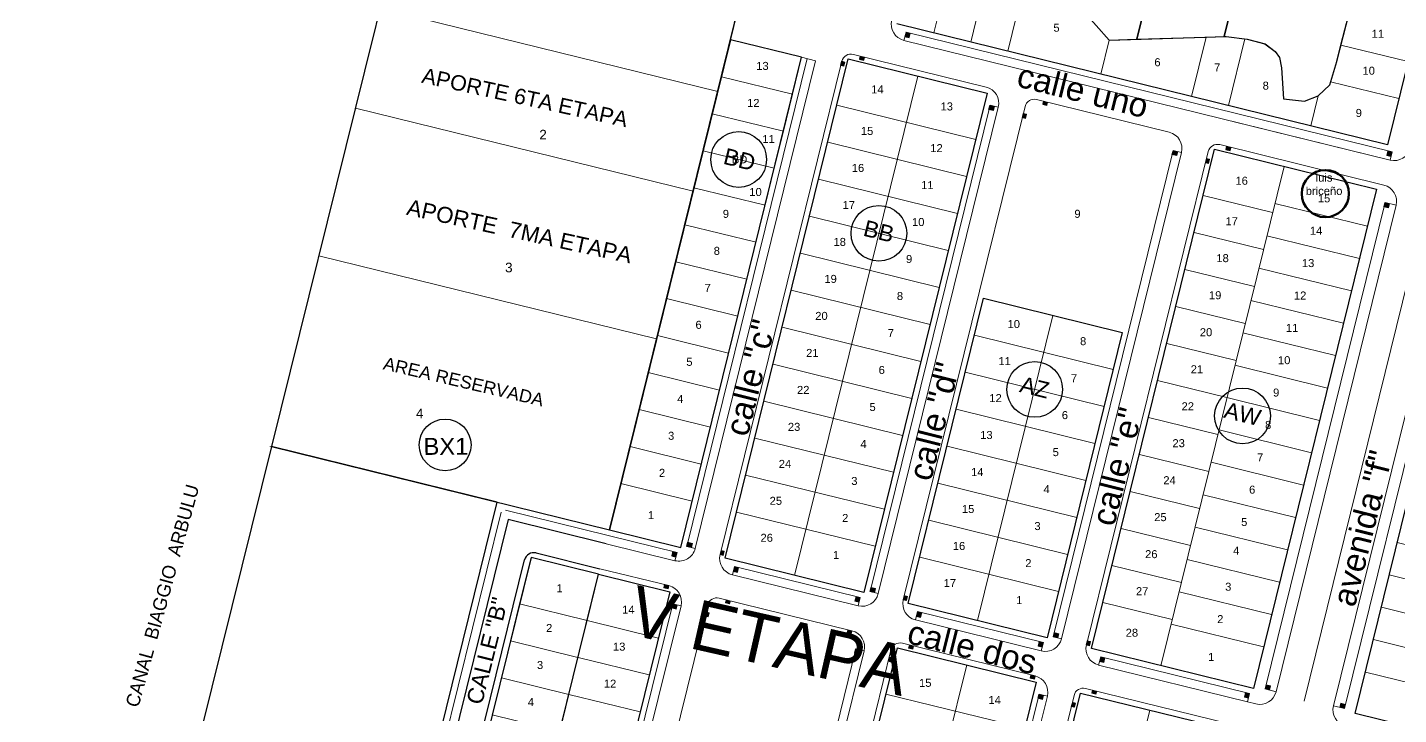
# Model space of a CAD drawing. Header units: millimetres. Extents: x 547073 to 557369, y 9424164 to 9429566.
# Drawn here: x 548352.5 to 548640.3, y 9427253.7 to 9427398 of the extents above; entities that cross this region are included whole.
import ezdxf

# ---------------------------------------------------------------- set-up
doc = ezdxf.new("R2010")
doc.units = ezdxf.units.MM
for name, color, linetype, lineweight in [('00 Estacionamientos', 251, 'Continuous', 15), ('00 Lotes', 7, 'Continuous', 15), ('00 Manzana', 170, 'Continuous', 25), ('00 Veredas', 253, 'Continuous', 15)]:
    doc.layers.add(name, color=color, linetype=linetype, lineweight=lineweight)
for name, color, linetype in [('poligonos de busquedas catastrales', 250, 'Continuous'), ('TEXTO', 5, 'Continuous'), ('TEXTO-CATASTRO', 12, 'Continuous'), ('Y56', 112, 'Continuous')]:
    doc.layers.add(name, color=color, linetype=linetype)
doc.styles.add('KBYOZ', font='micross.ttf')
pattern_1 = [(346, (-6120.45241, 7539.05218), (0.0257042014075, 0.1030939209168), [])]
pattern_2 = [(256, (-6120.45241, 7539.05218), (0.1030939209168, -0.0257042014075), [])]

msp = doc.modelspace()

# ---------------------------------------------------------------- hatches: boundary and pattern name
h = msp.add_hatch()
h.set_pattern_fill('ANSI31', color=256, scale=0.85, angle=301, style=0)
h.set_pattern_definition(pattern_1)
h.paths.add_polyline_path([(548537.77, 9427396.776), (548536.896, 9427396.992), (548536.657, 9427396.021), (548537.531, 9427395.805)])
h = msp.add_hatch()
h.set_pattern_fill('ANSI31', color=256, scale=0.85, angle=211, style=0)
h.set_pattern_definition(pattern_2)
h.paths.add_polyline_path([(548524.078, 9427390.677), (548523.431, 9427390.837), (548523.215, 9427389.963), (548523.863, 9427389.803)])
h = msp.add_hatch()
h.set_pattern_fill('ANSI31', color=256, scale=0.85, angle=301, style=0)
h.set_pattern_definition(pattern_1)
h.paths.add_polyline_path([(548528.182, 9427391.725), (548527.308, 9427391.941), (548527.148, 9427391.293), (548528.022, 9427391.078)])
h = msp.add_hatch()
h.set_pattern_fill('ANSI31', color=256, scale=0.85, angle=301, style=0)
h.set_pattern_definition(pattern_1)
h.paths.add_polyline_path([(548566.63, 9427382.243), (548565.756, 9427382.459), (548565.596, 9427381.811), (548566.47, 9427381.596)])
h = msp.add_hatch()
h.set_pattern_fill('ANSI31', color=256, scale=0.85, angle=211, style=0)
h.set_pattern_definition(pattern_2)
h.paths.add_polyline_path([(548555.5, 9427381.383), (548554.529, 9427381.622), (548554.314, 9427380.749), (548555.285, 9427380.509)])
h = msp.add_hatch()
h.set_pattern_fill('ANSI31', color=256, scale=0.85, angle=211, style=0)
h.set_pattern_definition(pattern_2)
h.paths.add_polyline_path([(548562.167, 9427379.739), (548561.52, 9427379.898), (548561.304, 9427379.025), (548561.952, 9427378.865)])
h = msp.add_hatch()
h.set_pattern_fill('ANSI31', color=256, scale=0.85, angle=211, style=0)
h.set_pattern_definition(pattern_2)
h.paths.add_polyline_path([(548593.948, 9427371.901), (548592.977, 9427372.14), (548592.762, 9427371.267), (548593.733, 9427371.027)])
h = msp.add_hatch()
h.set_pattern_fill('ANSI31', color=256, scale=0.85, angle=211, style=0)
h.set_pattern_definition(pattern_2)
h.paths.add_polyline_path([(548600.615, 9427370.257), (548599.968, 9427370.417), (548599.752, 9427369.543), (548600.4, 9427369.383)])
h = msp.add_hatch()
h.set_pattern_fill('ANSI31', color=256, scale=0.85, angle=301, style=0)
h.set_pattern_definition(pattern_1)
h.paths.add_polyline_path([(548605.078, 9427372.761), (548604.204, 9427372.977), (548604.044, 9427372.329), (548604.918, 9427372.114)])
h = msp.add_hatch()
h.set_pattern_fill('ANSI31', color=256, scale=0.85, angle=301, style=0)
h.set_pattern_definition(pattern_1)
h.paths.add_polyline_path([(548638.939, 9427371.826), (548638.065, 9427372.042), (548637.826, 9427371.071), (548638.7, 9427370.855)])
h = msp.add_hatch()
h.set_pattern_fill('ANSI31', color=256, scale=0.85, angle=211, style=0)
h.set_pattern_definition(pattern_2)
h.paths.add_polyline_path([(548638.416, 9427360.935), (548637.445, 9427361.174), (548637.229, 9427360.3), (548638.2, 9427360.061)])
h = msp.add_hatch()
h.set_pattern_fill('ANSI31', color=256, scale=0.85, angle=211, style=0)
h.set_pattern_definition(pattern_2)
h.paths.add_polyline_path([(548492.078, 9427289.599), (548491.107, 9427289.839), (548490.892, 9427288.965), (548491.863, 9427288.725)])
h = msp.add_hatch()
h.set_pattern_fill('ANSI31', color=256, scale=0.85, angle=211, style=0)
h.set_pattern_definition(pattern_2)
h.paths.add_polyline_path([(548492.078, 9427289.599), (548491.107, 9427289.839), (548490.892, 9427288.965), (548491.863, 9427288.725)])
h = msp.add_hatch()
h.set_pattern_fill('ANSI31', color=256, scale=0.85, angle=301, style=0)
h.set_pattern_definition(pattern_1)
h.paths.add_polyline_path([(548488.834, 9427287.721), (548487.96, 9427287.937), (548487.721, 9427286.966), (548488.595, 9427286.75)])
h = msp.add_hatch()
h.set_pattern_fill('ANSI31', color=256, scale=0.85, angle=301, style=0)
h.set_pattern_definition(pattern_1)
h.paths.add_polyline_path([(548488.834, 9427287.721), (548487.96, 9427287.937), (548487.721, 9427286.966), (548488.595, 9427286.75)])
h = msp.add_hatch()
h.set_pattern_fill('ANSI31', color=256, scale=0.85, angle=211, style=0)
h.set_pattern_definition(pattern_2)
h.paths.add_polyline_path([(548498.745, 9427287.955), (548498.098, 9427288.115), (548497.882, 9427287.241), (548498.53, 9427287.081)])
h = msp.add_hatch()
h.set_pattern_fill('ANSI31', color=256, scale=0.85, angle=211, style=0)
h.set_pattern_definition(pattern_2)
h.paths.add_polyline_path([(548498.745, 9427287.955), (548498.098, 9427288.115), (548497.882, 9427287.241), (548498.53, 9427287.081)])
h = msp.add_hatch()
h.set_pattern_fill('ANSI31', color=256, scale=0.85, angle=301, style=0)
h.set_pattern_definition(pattern_1)
h.paths.add_polyline_path([(548501.747, 9427284.537), (548500.873, 9427284.752), (548500.634, 9427283.781), (548501.508, 9427283.566)])
h = msp.add_hatch()
h.set_pattern_fill('ANSI31', color=256, scale=0.85, angle=301, style=0)
h.set_pattern_definition(pattern_1)
h.paths.add_polyline_path([(548487.11, 9427280.731), (548486.236, 9427280.946), (548486.077, 9427280.299), (548486.95, 9427280.083)])
h = msp.add_hatch()
h.set_pattern_fill('ANSI31', color=256, scale=0.85, angle=301, style=0)
h.set_pattern_definition(pattern_1)
h.paths.add_polyline_path([(548527.282, 9427278.239), (548526.408, 9427278.455), (548526.169, 9427277.484), (548527.043, 9427277.268)])
h = msp.add_hatch()
h.set_pattern_fill('ANSI31', color=256, scale=0.85, angle=211, style=0)
h.set_pattern_definition(pattern_2)
h.paths.add_polyline_path([(548530.526, 9427280.117), (548529.555, 9427280.357), (548529.34, 9427279.483), (548530.311, 9427279.243)])
h = msp.add_hatch()
h.set_pattern_fill('ANSI31', color=256, scale=0.85, angle=211, style=0)
h.set_pattern_definition(pattern_2)
h.paths.add_polyline_path([(548537.193, 9427278.473), (548536.546, 9427278.632), (548536.33, 9427277.758), (548536.978, 9427277.599)])
h = msp.add_hatch()
h.set_pattern_fill('ANSI31', color=256, scale=0.85, angle=211, style=0)
h.set_pattern_definition(pattern_2)
h.paths.add_polyline_path([(548488.894, 9427276.686), (548487.923, 9427276.925), (548487.707, 9427276.052), (548488.678, 9427275.812)])
h = msp.add_hatch()
h.set_pattern_fill('ANSI31', color=256, scale=0.85, angle=301, style=0)
h.set_pattern_definition(pattern_1)
h.paths.add_polyline_path([(548500.023, 9427277.546), (548499.149, 9427277.762), (548498.99, 9427277.114), (548499.864, 9427276.899)])
h = msp.add_hatch()
h.set_pattern_fill('ANSI31', color=256, scale=0.85, angle=211, style=0)
h.set_pattern_definition(pattern_2)
h.paths.add_polyline_path([(548495.56, 9427275.042), (548494.913, 9427275.201), (548494.698, 9427274.328), (548495.345, 9427274.168)])
h = msp.add_hatch()
h.set_pattern_fill('ANSI31', color=256, scale=0.85, angle=301, style=0)
h.set_pattern_definition(pattern_1)
h.paths.add_polyline_path([(548540.195, 9427275.055), (548539.321, 9427275.27), (548539.082, 9427274.299), (548539.956, 9427274.084)])
h = msp.add_hatch()
h.set_pattern_fill('ANSI31', color=256, scale=0.85, angle=301, style=0)
h.set_pattern_definition(pattern_1)
h.paths.add_polyline_path([(548525.558, 9427271.249), (548524.684, 9427271.464), (548524.525, 9427270.817), (548525.399, 9427270.601)])
h = msp.add_hatch()
h.set_pattern_fill('ANSI31', color=256, scale=0.85, angle=211, style=0)
h.set_pattern_definition(pattern_2)
h.paths.add_polyline_path([(548568.974, 9427270.635), (548568.003, 9427270.875), (548567.788, 9427270.001), (548568.759, 9427269.761)])
h = msp.add_hatch()
h.set_pattern_fill('ANSI31', color=256, scale=0.85, angle=211, style=0)
h.set_pattern_definition(pattern_2)
h.paths.add_polyline_path([(548527.342, 9427267.204), (548526.371, 9427267.443), (548526.155, 9427266.57), (548527.126, 9427266.33)])
h = msp.add_hatch()
h.set_pattern_fill('ANSI31', color=256, scale=0.85, angle=301, style=0)
h.set_pattern_definition(pattern_1)
h.paths.add_polyline_path([(548538.471, 9427268.064), (548537.597, 9427268.28), (548537.438, 9427267.632), (548538.312, 9427267.417)])
h = msp.add_hatch()
h.set_pattern_fill('ANSI31', color=256, scale=0.85, angle=301, style=0)
h.set_pattern_definition(pattern_1)
h.paths.add_polyline_path([(548565.73, 9427268.757), (548564.856, 9427268.973), (548564.617, 9427268.002), (548565.491, 9427267.786)])
h = msp.add_hatch()
h.set_pattern_fill('ANSI31', color=256, scale=0.85, angle=211, style=0)
h.set_pattern_definition(pattern_2)
h.paths.add_polyline_path([(548575.641, 9427268.991), (548574.994, 9427269.151), (548574.778, 9427268.277), (548575.426, 9427268.117)])
h = msp.add_hatch()
h.set_pattern_fill('ANSI31', color=256, scale=0.85, angle=211, style=0)
h.set_pattern_definition(pattern_2)
h.paths.add_polyline_path([(548534.008, 9427265.56), (548533.361, 9427265.719), (548533.146, 9427264.846), (548533.793, 9427264.686)])
h = msp.add_hatch()
h.set_pattern_fill('ANSI31', color=256, scale=0.85, angle=301, style=0)
h.set_pattern_definition(pattern_1)
h.paths.add_polyline_path([(548578.643, 9427265.573), (548577.769, 9427265.788), (548577.53, 9427264.817), (548578.404, 9427264.602)])
h = msp.add_hatch()
h.set_pattern_fill('ANSI31', color=256, scale=0.85, angle=301, style=0)
h.set_pattern_definition(pattern_1)
h.paths.add_polyline_path([(548564.006, 9427261.767), (548563.847, 9427261.119), (548562.973, 9427261.335), (548563.132, 9427261.982)])
h = msp.add_hatch()
h.set_pattern_fill('ANSI31', color=256, scale=0.85, angle=301, style=0)
h.set_pattern_definition(pattern_1)
h.paths.add_polyline_path([(548576.919, 9427258.582), (548576.045, 9427258.798), (548575.886, 9427258.15), (548576.76, 9427257.935)])
h = msp.add_hatch()
h.set_pattern_fill('ANSI31', color=256, scale=0.85, angle=301, style=0)
h.set_pattern_definition(pattern_1)
h.paths.add_polyline_path([(548609.033, 9427258.078), (548608.159, 9427258.294), (548607.92, 9427257.323), (548608.793, 9427257.107)])
h = msp.add_hatch()
h.set_pattern_fill('ANSI31', color=256, scale=0.85, angle=211, style=0)
h.set_pattern_definition(pattern_2)
h.paths.add_polyline_path([(548613.442, 9427259.669), (548612.471, 9427259.908), (548612.255, 9427259.034), (548613.226, 9427258.795)])
h = msp.add_hatch()
h.set_pattern_fill('ANSI31', color=256, scale=0.85, angle=211, style=0)
h.set_pattern_definition(pattern_2)
h.paths.add_polyline_path([(548565.79, 9427257.722), (548564.819, 9427257.961), (548564.603, 9427257.088), (548565.574, 9427256.848)])
h = msp.add_hatch()
h.set_pattern_fill('ANSI31', color=256, scale=0.85, angle=211, style=0)
h.set_pattern_definition(pattern_2)
h.paths.add_polyline_path([(548572.457, 9427256.078), (548571.809, 9427256.237), (548571.594, 9427255.364), (548572.241, 9427255.204)])
h = msp.add_hatch()
h.set_pattern_fill('ANSI31', color=256, scale=0.85, angle=211, style=0)
h.set_pattern_definition(pattern_2)
h.paths.add_polyline_path([(548629.171, 9427255.79), (548628.2, 9427256.029), (548627.984, 9427255.155), (548628.955, 9427254.916)])

# ---------------------------------------------------------------- linework, layer by layer
for p, q in [((548453.356, 9427294.615), (548403.191, 9427091.203)), ((548473.926, 9427289.542), (548453.356, 9427294.615)), ((548473.926, 9427289.542), (548453.356, 9427294.615)), ((548459.246, 9427287.594), (548472.646, 9427284.292))]:
    msp.add_line(p, q)
for points in [[(548514.071, 9427452.227), (548482.078, 9427465.355), (548480.437, 9427477.632), (548482.563, 9427510.264), (548455.053, 9427517.084), (548442.565, 9427466.71), (548423.242, 9427388.769), (548403.702, 9427309.952), (548474.659, 9427292.453)], [(548590.116, 9427414.85), (548572.94, 9427419.086), (548569.372, 9427404.621), (548571.371, 9427404.575), (548579.551, 9427395.307), (548585.34, 9427395.486)], [(548630.186, 9427401.999), (548632.161, 9427409.686), (548609.479, 9427417.261), (548607.262, 9427410.622), (548603.669, 9427396.054), (548604.082, 9427396.066), (548608.503, 9427395.456), (548612.254, 9427394.527), (548614.382, 9427392.867), (548615.314, 9427391.627), (548615.693, 9427389.472), (548616.138, 9427382.98), (548620.517, 9427382.459), (548623.436, 9427383.619), (548625.845, 9427385.884), (548627.303, 9427390.778), (548628.195, 9427394.25)], [(548607.262, 9427410.622), (548590.116, 9427414.85), (548585.34, 9427395.486), (548599.897, 9427395.937), (548603.669, 9427396.054)], [(548451.09, 9427298.266), (548403.702, 9427309.952), (548372.406, 9427183.716), (548369.371, 9427170.375), (548352.474, 9427103.197), (548400.155, 9427091.436)]]:
    msp.add_lwpolyline(points, close=True)
msp.add_lwpolyline([(548429.433, 9427175.059), (548456.825, 9427286.131)])
at = {"color": 1, "lineweight": 100}
msp.add_circle((548624.925, 9427363.057), 4.944, dxfattribs=at)
msp.add_arc((548458.767, 9427285.652), 2, 76.14628, 166.14628)
msp.add_arc((548458.767, 9427285.652), 2, 76.14628, 166.14628)
at = {"layer": '00 Estacionamientos'}
for p, q in [((548638.508, 9427370.078), (548536.465, 9427395.244)), ((548517.901, 9427390.965), (548492.639, 9427288.534)), ((548638.508, 9427370.078), (548605.497, 9427378.22)), ((548639.775, 9427360.599), (548614.586, 9427258.46)), ((548626.625, 9427255.49), (548651.389, 9427355.903)), ((548488.403, 9427285.974), (548473.947, 9427289.539)), ((548488.403, 9427285.974), (548473.947, 9427289.539)), ((548526.851, 9427276.492), (548500.442, 9427283.004)), ((548489.67, 9427276.494), (548462.565, 9427166.587)), ((548565.299, 9427267.01), (548538.89, 9427273.522)), ((548528.118, 9427267.012), (548501.013, 9427157.105)), ((548608.602, 9427256.33), (548577.338, 9427264.041)), ((548566.566, 9427257.53), (548539.461, 9427147.623))]:
    msp.add_line(p, q, dxfattribs=at)
at = {"layer": '00 Estacionamientos', "color": 204, "lineweight": 13}
msp.add_line((548473.94, 9427289.539), (548473.94, 9427289.539), dxfattribs=at)
msp.add_line((548473.94, 9427289.539), (548473.94, 9427289.539), dxfattribs=at)
at = {"layer": '00 Lotes'}
for p, q in [((548542.718, 9427396.792), (548546.386, 9427411.666)), ((548550.485, 9427394.876), (548553.575, 9427407.404)), ((548558.252, 9427392.961), (548561.188, 9427404.865)), ((548514.992, 9427391.682), (548500.05, 9427395.367)), ((548579.547, 9427395.308), (548577.781, 9427388.145)), ((548599.893, 9427395.938), (548596.813, 9427383.451)), ((548608.041, 9427395.568), (548604.58, 9427381.535)), ((548642.274, 9427390.779), (548628.191, 9427394.252)), ((548513.076, 9427383.915), (548498.135, 9427387.6)), ((548513.491, 9427282.876), (548539.351, 9427387.735)), ((548640.359, 9427383.012), (548626.037, 9427386.544)), ((548623.431, 9427383.62), (548621.866, 9427377.273)), ((548511.16, 9427376.148), (548496.219, 9427379.833)), ((548551.52, 9427374.434), (548522.393, 9427381.617)), ((548549.605, 9427366.667), (548520.478, 9427373.85)), ((548509.241, 9427368.381), (548494.303, 9427372.066)), ((548509.241, 9427368.381), (548494.303, 9427372.066)), ((548590.387, 9427263.912), (548616.247, 9427368.771)), ((548547.689, 9427358.899), (548518.562, 9427366.083)), ((548507.328, 9427360.613), (548492.387, 9427364.299)), ((548507.328, 9427360.613), (548492.387, 9427364.299)), ((548613.853, 9427359.062), (548599.289, 9427362.653)), ((548614.332, 9427361.003), (548633.75, 9427356.214)), ((548505.413, 9427352.846), (548490.471, 9427356.531)), ((548505.413, 9427352.846), (548490.471, 9427356.531)), ((548545.774, 9427351.132), (548516.646, 9427358.315)), ((548611.937, 9427351.294), (548597.374, 9427354.886)), ((548612.656, 9427354.207), (548632.074, 9427349.418)), ((548543.858, 9427343.365), (548514.731, 9427350.548)), ((548503.497, 9427345.079), (548488.555, 9427348.764)), ((548503.497, 9427345.079), (548488.555, 9427348.764)), ((548610.98, 9427347.411), (548630.398, 9427342.622)), ((548610.022, 9427343.527), (548595.458, 9427347.119)), ((548541.943, 9427335.597), (548512.815, 9427342.781)), ((548501.581, 9427337.312), (548486.64, 9427340.997)), ((548501.581, 9427337.312), (548486.64, 9427340.997)), ((548608.106, 9427335.76), (548593.543, 9427339.351)), ((548609.303, 9427340.614), (548628.722, 9427335.825)), ((548551.939, 9427273.394), (548567.743, 9427337.474)), ((548499.665, 9427329.544), (548484.724, 9427333.23)), ((548499.665, 9427329.544), (548484.724, 9427333.23)), ((548540.027, 9427327.83), (548510.9, 9427335.013)), ((548580.391, 9427326.115), (548551.263, 9427333.299)), ((548607.627, 9427333.818), (548627.046, 9427329.029)), ((548606.191, 9427327.992), (548591.627, 9427331.584)), ((548538.112, 9427320.063), (548508.984, 9427327.246)), ((548497.749, 9427321.777), (548482.808, 9427325.463)), ((548497.749, 9427321.777), (548482.808, 9427325.463)), ((548578.475, 9427318.348), (548549.348, 9427325.531)), ((548605.951, 9427327.021), (548625.369, 9427322.233)), ((548604.275, 9427320.225), (548589.711, 9427323.817)), ((548536.196, 9427312.296), (548507.069, 9427319.479)), ((548604.275, 9427320.225), (548623.693, 9427315.436)), ((548495.833, 9427314.01), (548480.892, 9427317.695)), ((548495.833, 9427314.01), (548480.892, 9427317.695)), ((548576.56, 9427310.581), (548547.432, 9427317.764)), ((548602.36, 9427312.458), (548587.796, 9427316.049)), ((548602.599, 9427313.429), (548622.017, 9427308.64)), ((548493.918, 9427306.243), (548478.976, 9427309.928)), ((548493.918, 9427306.243), (548478.976, 9427309.928)), ((548534.28, 9427304.528), (548505.153, 9427311.712)), ((548574.644, 9427302.814), (548545.517, 9427309.997)), ((548600.444, 9427304.691), (548585.88, 9427308.282)), ((548600.923, 9427306.632), (548620.341, 9427301.843)), ((548492.002, 9427298.476), (548477.06, 9427302.161)), ((548492.002, 9427298.476), (548477.06, 9427302.161)), ((548532.365, 9427296.761), (548503.238, 9427303.944)), ((548572.729, 9427295.046), (548543.601, 9427302.23)), ((548598.528, 9427296.923), (548583.965, 9427300.515)), ((548599.247, 9427299.836), (548618.665, 9427295.047)), ((548530.449, 9427288.994), (548501.322, 9427296.177)), ((548570.813, 9427287.279), (548541.686, 9427294.462)), ((548596.613, 9427289.156), (548582.049, 9427292.748)), ((548597.571, 9427293.04), (548616.989, 9427288.251)), ((548640.025, 9427289.779), (548676.094, 9427280.884)), ((548568.897, 9427279.512), (548539.77, 9427286.695)), ((548594.697, 9427281.389), (548580.134, 9427284.98)), ((548595.895, 9427286.243), (548615.313, 9427281.454)), ((548638.349, 9427282.983), (548674.418, 9427274.088)), ((548594.218, 9427279.447), (548613.637, 9427274.658)), ((548592.782, 9427273.621), (548578.218, 9427277.213)), ((548636.673, 9427276.187), (548672.742, 9427267.291)), ((548484.917, 9427269.736), (548469.976, 9427273.421)), ((548592.542, 9427272.65), (548611.961, 9427267.862)), ((548634.997, 9427269.39), (548671.066, 9427260.495)), ((548483.002, 9427261.969), (548468.06, 9427265.654)), ((548521.865, 9427151.448), (548549.641, 9427264.074)), ((548633.321, 9427262.594), (548669.39, 9427253.699)), ((548481.086, 9427254.201), (548466.145, 9427257.887)), ((548561.81, 9427250.773), (548532.683, 9427257.956)), ((548560.313, 9427141.966), (548588.089, 9427254.592))]:
    msp.add_line(p, q, dxfattribs=at)
for points in [[(548514.075, 9427452.226), (548482.082, 9427465.356), (548480.441, 9427477.633), (548482.567, 9427510.265), (548455.057, 9427517.085), (548442.569, 9427466.711), (548426.503, 9427401.907), (548497.364, 9427384.484)], [(548497.364, 9427384.484), (548426.503, 9427401.907), (548421.325, 9427381.023), (548492.199, 9427363.542)], [(548514.993, 9427391.682), (548513.077, 9427383.915), (548498.135, 9427387.6), (548500.051, 9427395.367)], [(548514.993, 9427391.682), (548513.077, 9427383.915), (548498.135, 9427387.6), (548500.051, 9427395.367)], [(548513.077, 9427383.915), (548511.161, 9427376.147), (548496.219, 9427379.833), (548498.135, 9427387.6)], [(548492.199, 9427363.542), (548421.325, 9427381.023), (548413.639, 9427350.019), (548484.547, 9427332.526)], [(548511.161, 9427376.147), (548509.245, 9427368.38), (548494.303, 9427372.066), (548496.219, 9427379.833)], [(548509.245, 9427368.38), (548507.329, 9427360.613), (548492.387, 9427364.299), (548494.303, 9427372.066)], [(548509.245, 9427368.38), (548507.329, 9427360.613), (548492.387, 9427364.299), (548494.303, 9427372.066)], [(548484.547, 9427332.526), (548413.639, 9427350.019), (548403.706, 9427309.953), (548474.663, 9427292.454)], [(548469.961, 9427273.414), (548472.356, 9427283.123), (548458.181, 9427286.619), (548455.786, 9427276.91)], [(548468.045, 9427265.647), (548469.961, 9427273.414), (548455.786, 9427276.91), (548453.87, 9427269.143)], [(548466.129, 9427257.88), (548468.045, 9427265.647), (548453.87, 9427269.143), (548451.954, 9427261.376)], [(548464.213, 9427250.113), (548466.129, 9427257.88), (548451.954, 9427261.376), (548450.038, 9427253.609)]]:
    msp.add_lwpolyline(points, close=True, dxfattribs=at)
at = {"layer": '00 Manzana'}
for points in [[(548680.434, 9427545.513), (548637.964, 9427373.302), (548534.951, 9427398.707)], [(548571.367, 9427404.576), (548579.547, 9427395.308), (548604.078, 9427396.068), (548608.499, 9427395.458), (548608.499, 9427395.458), (548612.25, 9427394.528), (548614.378, 9427392.869), (548615.309, 9427391.629), (548615.689, 9427389.48), (548616.134, 9427382.982), (548620.512, 9427382.461), (548623.431, 9427383.62), (548625.841, 9427385.886), (548625.841, 9427385.886), (548625.841, 9427385.886), (548625.841, 9427385.886), (548625.841, 9427385.886), (548625.841, 9427385.886), (548627.299, 9427390.78), (548665.263, 9427538.56)], [(548474.666, 9427292.451), (548489.607, 9427288.767), (548514.993, 9427391.682), (548500.051, 9427395.367), (548474.666, 9427292.451)], [(548498.928, 9427286.468), (548524.788, 9427391.326), (548553.915, 9427384.143), (548553.915, 9427384.143), (548553.915, 9427384.143), (548528.055, 9427279.285), (548498.928, 9427286.468)], [(548575.824, 9427267.504), (548601.684, 9427372.362), (548635.666, 9427363.982), (548609.806, 9427259.123), (548575.824, 9427267.504)], [(548631.166, 9427253.856), (548656.537, 9427356.732), (548690.282, 9427338.414), (548667.235, 9427244.96), (548631.166, 9427253.856)], [(548537.376, 9427276.986), (548553.179, 9427341.066), (548553.179, 9427341.066), (548553.179, 9427341.066), (548582.306, 9427333.883), (548566.503, 9427269.803), (548537.376, 9427276.986)], [(548444.585, 9427170.507), (548472.367, 9427283.131), (548487.308, 9427279.446), (548459.533, 9427166.82), (548444.585, 9427170.507)], [(548507.302, 9427155.04), (548535.077, 9427267.665), (548564.204, 9427260.482), (548536.429, 9427147.856), (548507.302, 9427155.04)], [(548545.75, 9427145.558), (548573.525, 9427258.183), (548607.507, 9427249.803), (548579.731, 9427137.177), (548545.75, 9427145.558)]]:
    msp.add_lwpolyline(points, dxfattribs=at)
msp.add_lwpolyline([(548472.356, 9427283.123), (548458.181, 9427286.619), (548430.4, 9427173.995), (548444.575, 9427170.499)], close=True, dxfattribs=at)
at = {"layer": '00 Veredas'}
for p, q in [((548536.465, 9427395.244), (548536.896, 9427396.992)), ((548638.939, 9427371.826), (548536.896, 9427396.992)), ((548537.531, 9427395.805), (548537.77, 9427396.776)), ((548537.531, 9427395.805), (548536.657, 9427396.021)), ((548516.153, 9427391.396), (548490.892, 9427288.965)), ((548497.882, 9427287.24), (548523.431, 9427390.837)), ((548514.992, 9427391.682), (548517.901, 9427390.965)), ((548524.078, 9427390.677), (548523.431, 9427390.837)), ((548523.863, 9427389.803), (548524.078, 9427390.677)), ((548553.717, 9427385.428), (548525.852, 9427392.3)), ((548527.308, 9427391.941), (548527.148, 9427391.293)), ((548527.148, 9427391.293), (548528.022, 9427391.078)), ((548528.182, 9427391.725), (548528.022, 9427391.078)), ((548523.863, 9427389.803), (548523.215, 9427389.963)), ((548592.165, 9427375.946), (548564.3, 9427382.818)), ((548565.756, 9427382.459), (548565.596, 9427381.811)), ((548566.63, 9427382.243), (548566.47, 9427381.596)), ((548554.529, 9427381.622), (548529.34, 9427279.483)), ((548556.277, 9427381.191), (548531.087, 9427279.052)), ((548536.33, 9427277.758), (548561.879, 9427381.355)), ((548555.285, 9427380.509), (548554.314, 9427380.749)), ((548556.277, 9427381.191), (548554.529, 9427381.622)), ((548555.5, 9427381.383), (548555.285, 9427380.509)), ((548561.952, 9427378.865), (548561.304, 9427379.025)), ((548562.167, 9427379.739), (548561.52, 9427379.898)), ((548561.952, 9427378.865), (548562.167, 9427379.739)), ((548565.596, 9427381.811), (548566.47, 9427381.596)), ((548637.215, 9427364.836), (548602.748, 9427373.336)), ((548637.215, 9427364.836), (548602.748, 9427373.336)), ((548592.977, 9427372.14), (548567.788, 9427270.001)), ((548594.725, 9427371.709), (548569.535, 9427269.57)), ((548574.778, 9427268.277), (548600.327, 9427371.873)), ((548593.733, 9427371.027), (548592.762, 9427371.267)), ((548594.725, 9427371.709), (548592.977, 9427372.14)), ((548593.948, 9427371.901), (548593.733, 9427371.027)), ((548600.615, 9427370.257), (548599.968, 9427370.417)), ((548604.204, 9427372.977), (548604.044, 9427372.329)), ((548604.044, 9427372.329), (548604.918, 9427372.114)), ((548605.078, 9427372.761), (548604.918, 9427372.114)), ((548637.826, 9427371.071), (548638.065, 9427372.042)), ((548638.7, 9427370.855), (548637.826, 9427371.071)), ((548638.508, 9427370.078), (548638.939, 9427371.826)), ((548600.4, 9427369.383), (548599.752, 9427369.543)), ((548600.4, 9427369.383), (548600.615, 9427370.257)), ((548637.445, 9427361.174), (548612.255, 9427259.034)), ((548645.976, 9427359.848), (548620.486, 9427256.49)), ((548638.2, 9427360.061), (548637.229, 9427360.3)), ((548639.775, 9427360.599), (548637.445, 9427361.174)), ((548638.416, 9427360.935), (548638.2, 9427360.061)), ((548628.955, 9427254.916), (548653.719, 9427355.329)), ((548451.883, 9427296.156), (548401.443, 9427091.634)), ((548474.356, 9427291.284), (548452.822, 9427296.593)), ((548474.356, 9427291.284), (548452.822, 9427296.593)), ((548488.834, 9427287.721), (548474.378, 9427291.287)), ((548488.834, 9427287.721), (548474.378, 9427291.287)), ((548492.078, 9427289.599), (548491.107, 9427289.839)), ((548492.078, 9427289.599), (548491.107, 9427289.839)), ((548487.721, 9427286.966), (548487.96, 9427287.937)), ((548487.721, 9427286.966), (548487.96, 9427287.937)), ((548488.595, 9427286.75), (548487.721, 9427286.966)), ((548488.595, 9427286.75), (548487.721, 9427286.966)), ((548488.403, 9427285.974), (548488.834, 9427287.721)), ((548488.403, 9427285.974), (548488.834, 9427287.721)), ((548492.639, 9427288.534), (548490.892, 9427288.965)), ((548492.639, 9427288.534), (548490.892, 9427288.965)), ((548492.078, 9427289.599), (548491.863, 9427288.725)), ((548492.078, 9427289.599), (548491.863, 9427288.725)), ((548498.53, 9427287.081), (548497.882, 9427287.241)), ((548498.53, 9427287.081), (548497.882, 9427287.241)), ((548498.745, 9427287.955), (548498.098, 9427288.115)), ((548498.745, 9427287.955), (548498.098, 9427288.115)), ((548498.53, 9427287.081), (548498.745, 9427287.955)), ((548498.53, 9427287.081), (548498.745, 9427287.955)), ((548472.654, 9427284.296), (548487.11, 9427280.731)), ((548500.442, 9427283.004), (548500.873, 9427284.752)), ((548527.282, 9427278.239), (548500.873, 9427284.752)), ((548501.508, 9427283.566), (548501.747, 9427284.537)), ((548501.508, 9427283.566), (548500.634, 9427283.781)), ((548486.236, 9427280.946), (548486.077, 9427280.299)), ((548486.077, 9427280.299), (548486.95, 9427280.083)), ((548487.11, 9427280.731), (548486.95, 9427280.083)), ((548526.169, 9427277.484), (548526.408, 9427278.455)), ((548526.851, 9427276.492), (548527.282, 9427278.239)), ((548531.087, 9427279.052), (548529.34, 9427279.483)), ((548530.526, 9427280.117), (548529.555, 9427280.357)), ((548530.526, 9427280.117), (548530.311, 9427279.243)), ((548537.193, 9427278.473), (548536.546, 9427278.632)), ((548536.978, 9427277.599), (548537.193, 9427278.473)), ((548487.923, 9427276.925), (548460.818, 9427167.018)), ((548467.808, 9427165.294), (548495.272, 9427276.658)), ((548488.678, 9427275.812), (548487.707, 9427276.052)), ((548489.67, 9427276.494), (548487.923, 9427276.925)), ((548488.894, 9427276.686), (548488.678, 9427275.812)), ((548497.693, 9427278.121), (548525.558, 9427271.249)), ((548499.149, 9427277.762), (548498.99, 9427277.114)), ((548498.99, 9427277.114), (548499.864, 9427276.899)), ((548500.023, 9427277.546), (548499.864, 9427276.899)), ((548527.043, 9427277.268), (548526.169, 9427277.484)), ((548536.978, 9427277.599), (548536.33, 9427277.758)), ((548495.345, 9427274.168), (548494.698, 9427274.328)), ((548495.56, 9427275.042), (548494.913, 9427275.201)), ((548495.345, 9427274.168), (548495.56, 9427275.042)), ((548538.89, 9427273.522), (548539.321, 9427275.27)), ((548539.956, 9427274.084), (548539.082, 9427274.299)), ((548565.73, 9427268.757), (548539.321, 9427275.27)), ((548539.956, 9427274.084), (548540.195, 9427275.055)), ((548524.684, 9427271.464), (548524.525, 9427270.817)), ((548524.525, 9427270.817), (548525.399, 9427270.601)), ((548525.558, 9427271.249), (548525.399, 9427270.601)), ((548569.535, 9427269.57), (548567.788, 9427270.001)), ((548568.974, 9427270.635), (548568.003, 9427270.875)), ((548568.974, 9427270.635), (548568.759, 9427269.761)), ((548526.371, 9427267.443), (548499.266, 9427157.536)), ((548506.256, 9427155.812), (548533.72, 9427267.176)), ((548528.118, 9427267.012), (548526.371, 9427267.443)), ((548527.342, 9427267.204), (548527.126, 9427266.33)), ((548536.141, 9427268.639), (548564.006, 9427261.767)), ((548537.597, 9427268.28), (548537.438, 9427267.632)), ((548537.438, 9427267.632), (548538.312, 9427267.417)), ((548538.471, 9427268.064), (548538.312, 9427267.417)), ((548564.617, 9427268.002), (548564.856, 9427268.973)), ((548565.491, 9427267.786), (548564.617, 9427268.002)), ((548565.299, 9427267.01), (548565.73, 9427268.757)), ((548575.426, 9427268.117), (548574.778, 9427268.277)), ((548575.641, 9427268.991), (548574.994, 9427269.151)), ((548575.426, 9427268.117), (548575.641, 9427268.991)), ((548527.126, 9427266.33), (548526.155, 9427266.57)), ((548533.793, 9427264.686), (548533.146, 9427264.846)), ((548534.008, 9427265.56), (548533.361, 9427265.719)), ((548533.793, 9427264.686), (548534.008, 9427265.56)), ((548577.338, 9427264.041), (548577.769, 9427265.788)), ((548578.404, 9427264.602), (548577.53, 9427264.817)), ((548609.033, 9427258.078), (548577.769, 9427265.788)), ((548578.404, 9427264.602), (548578.643, 9427265.573)), ((548563.132, 9427261.982), (548562.973, 9427261.335)), ((548562.973, 9427261.335), (548563.847, 9427261.119)), ((548564.006, 9427261.767), (548563.847, 9427261.119)), ((548574.589, 9427259.157), (548609.056, 9427250.657)), ((548576.045, 9427258.798), (548575.886, 9427258.15)), ((548575.886, 9427258.15), (548576.76, 9427257.935)), ((548576.919, 9427258.582), (548576.76, 9427257.935)), ((548607.92, 9427257.323), (548608.159, 9427258.294)), ((548608.602, 9427256.33), (548609.033, 9427258.078)), ((548614.586, 9427258.46), (548612.255, 9427259.034)), ((548613.442, 9427259.669), (548612.471, 9427259.908)), ((548613.442, 9427259.669), (548613.226, 9427258.795)), ((548564.819, 9427257.961), (548537.714, 9427148.054)), ((548544.704, 9427146.33), (548572.168, 9427257.694)), ((548565.574, 9427256.848), (548564.603, 9427257.088)), ((548566.566, 9427257.53), (548564.819, 9427257.961)), ((548565.79, 9427257.722), (548565.574, 9427256.848)), ((548572.241, 9427255.204), (548571.594, 9427255.364)), ((548572.457, 9427256.078), (548571.809, 9427256.237)), ((548572.241, 9427255.204), (548572.457, 9427256.078)), ((548608.793, 9427257.107), (548607.92, 9427257.323)), ((548610.349, 9427255.899), (548608.602, 9427256.33)), ((548626.625, 9427255.49), (548628.955, 9427254.916)), ((548627.984, 9427255.155), (548628.2, 9427256.029)), ((548628.2, 9427256.029), (548629.171, 9427255.79))]:
    msp.add_line(p, q, dxfattribs=at)
at = {"layer": '00 Veredas', "color": 204, "lineweight": 13}
msp.add_line((548474.371, 9427291.287), (548474.371, 9427291.287), dxfattribs=at)
msp.add_line((548474.371, 9427291.287), (548474.371, 9427291.287), dxfattribs=at)
at = {"layer": '00 Veredas'}
for centre, radius, start, end in [((548537.303, 9427398.642), 3.5, 166.14628, 256.14628), ((548525.373, 9427390.358), 2, 76.14628, 166.14628), ((548552.879, 9427382.03), 3.5, 346.14628, 76.14628), ((548563.821, 9427380.876), 2, 76.14628, 166.14628), ((548591.327, 9427372.548), 3.5, 346.14628, 76.14628), ((548602.269, 9427371.394), 2, 76.14628, 166.14628), ((548639.346, 9427373.477), 3.5, 256.14628, 346.14628), ((548636.377, 9427361.437), 3.5, 346.14628, 76.14628), ((548489.241, 9427289.372), 3.5, 256.14418, 346.14628), ((548489.241, 9427289.372), 3.5, 256.14418, 346.14628), ((548501.28, 9427286.403), 3.5, 166.14628, 256.14628), ((548486.272, 9427277.332), 3.5, 346.14628, 76.14628), ((548527.689, 9427279.89), 3.5, 256.14628, 346.14628), ((548497.214, 9427276.179), 2, 76.14628, 166.14628), ((548539.728, 9427276.921), 3.5, 166.14628, 256.14628), ((548524.72, 9427267.85), 3.5, 346.14628, 76.14628), ((548566.137, 9427270.408), 3.5, 256.14628, 346.14628), ((548535.662, 9427266.697), 2, 76.14628, 166.14628), ((548578.177, 9427267.439), 3.5, 166.14628, 256.14628), ((548563.168, 9427258.369), 3.5, 346.14628, 76.14628), ((548574.11, 9427257.215), 2, 76.14628, 166.14628), ((548611.187, 9427259.298), 3.5, 256.14628, 346.14628), ((548630.023, 9427254.652), 3.5, 166.14628, 256.14628)]:
    msp.add_arc(centre, radius, start, end, dxfattribs=at)
at = {"layer": 'poligonos de busquedas catastrales'}
msp.add_line((548403.53, 9427309.986), (548403.522, 9427309.988), dxfattribs=at)
msp.add_line((548403.53, 9427309.986), (548403.522, 9427309.988), dxfattribs=at)
at = {"layer": 'TEXTO', "color": 1}
msp.add_circle((548440.147, 9427310.278), 5.44, dxfattribs=at)
at = {"layer": 'TEXTO-CATASTRO'}
for centre in [(548501.772, 9427370.222), (548501.772, 9427370.222), (548531.209, 9427354.722), (548563.91, 9427321.938), (548607.538, 9427316.37)]:
    msp.add_circle(centre, 5.85, dxfattribs=at)

# ---------------------------------------------------------------- texts
msp.add_text('CANAL  BIAGGIO  ARBULU', height=2.835, rotation=74.58219).set_placement((548375.75, 9427254.986))
at = {"layer": 'TEXTO', "color": 7, "attachment_point": 5, "style": 'KBYOZ'}
for s, insert, char_height, width, rotation in [('APORTE 6TA ETAPA', (548456.911, 9427383.239), 3.2256, 162.64686, 347.68554), ('calle uno', (548574.01, 9427384.641), 5, 0.0000000002, 346), ('APORTE  7MA ETAPA', (548455.758, 9427355.14), 3.35462, 169.15273, 347.68554), ('calle "c"', (548504.249, 9427324.396), 5, 252.11877, 76), ('calle "c"', (548504.249, 9427324.396), 5, 252.11877, 76), ('AREA RESERVADA ', (548444.039, 9427323.556), 2.688, 135.53905, 346.82953), ('calle "d"', (548542.772, 9427315.219), 5, 252.11877, 76), ('calle "e"', (548581.218, 9427305.727), 5, 252.11877, 76), ('avenida "f"', (548632.722, 9427292.769), 5, 252.11877, 76), ('CALLE "B"', (548449.009, 9427267.049), 3.4, 252.11877, 76), ('calle dos', (548550.808, 9427267.772), 5, 0.0000000002, 346)]:
    msp.add_mtext(s, dxfattribs=dict(at, insert=insert, char_height=char_height, width=width, rotation=rotation))
at = {"layer": 'TEXTO', "color": 1, "insert": (548440.329, 9427309.983), "char_height": 3.564, "width": 0.000165, "attachment_point": 5, "rotation": 0.08064, "style": 'KBYOZ'}
msp.add_mtext('BX1', dxfattribs=at)
at = {"layer": 'TEXTO-CATASTRO', "attachment_point": 5, "style": 'KBYOZ'}
for s, insert, char_height, width, rotation in [('5', (548568.486, 9427397.883), 1.68, 0.000122, 0.08064), ('11', (548635.938, 9427396.62), 1.68, 0.000122, 0.08064), ('13', (548506.765, 9427389.861), 1.68, 0.000122, 0.08064), ('13', (548506.765, 9427389.861), 1.68, 0.000122, 0.08064), ('6', (548589.683, 9427390.634), 1.68, 0.000122, 0.08064), ('7', (548602.231, 9427389.561), 1.68, 0.000122, 0.08064), ('10', (548634.022, 9427388.853), 1.68, 0.000122, 0.08064), ('14', (548530.885, 9427384.942), 1.68, 0.000122, 0.08064), ('8', (548612.408, 9427385.723), 1.68, 0.000122, 0.08064), ('12', (548504.846, 9427382.094), 1.68, 0.000122, 0.08064), ('12', (548504.846, 9427382.094), 1.68, 0.000122, 0.08064), ('13', (548545.449, 9427381.35), 1.68, 0.000122, 0.08064), ('9', (548631.943, 9427379.987), 1.68, 0.000122, 0.08064), ('2', (548460.712, 9427375.441), 2.016, 0.000147, 0.08064), ('15', (548528.73, 9427376.204), 1.68, 0.000122, 0.08064), ('11', (548508.048, 9427374.532), 1.68, 0.000122, 0.08064), ('11', (548508.048, 9427374.532), 1.68, 0.000122, 0.08064), ('12', (548543.294, 9427372.612), 1.68, 0.000122, 0.08064), ('BD', (548501.965, 9427370.235), 3.4214, 0.000158, 346.25424), ('BD', (548501.965, 9427370.235), 1.68, 0.000122, 0.08064), ('16', (548526.814, 9427368.437), 1.68, 0.000122, 0.08064), ('11', (548541.378, 9427364.845), 1.68, 0.000122, 0.08064), ('16', (548607.355, 9427365.745), 1.68, 0.000122, 0.08064), ('luis briceño', (548624.655, 9427365.005), 1.68, 0.000122, 0.08064), ('10', (548505.306, 9427363.385), 1.68, 0.000122, 0.08064), ('10', (548505.306, 9427363.385), 1.68, 0.000122, 0.08064), ('15', (548624.655, 9427362.048), 1.68, 0.000122, 0.08064), ('9', (548499.099, 9427358.792), 1.68, 0.000122, 0.08064), ('9', (548499.099, 9427358.792), 1.68, 0.000122, 0.08064), ('17', (548524.899, 9427360.669), 1.68, 0.000122, 0.08064), ('9', (548572.892, 9427358.808), 1.68, 0.000122, 0.08064), ('BB', (548531.212, 9427355.16), 3.4214, 0.000158, 346.25424), ('10', (548539.462, 9427357.078), 1.68, 0.000122, 0.08064), ('17', (548605.262, 9427357.259), 1.68, 0.000122, 0.08064), ('14', (548622.979, 9427355.251), 1.68, 0.000122, 0.08064), ('18', (548522.983, 9427352.902), 1.68, 0.000122, 0.08064), ('8', (548497.185, 9427351.025), 1.68, 0.000122, 0.08064), ('8', (548497.185, 9427351.025), 1.68, 0.000122, 0.08064), ('9', (548537.547, 9427349.31), 1.68, 0.000122, 0.08064), ('18', (548603.347, 9427349.491), 1.68, 0.000122, 0.08064), ('3', (548453.529, 9427347.525), 2.016, 0.000147, 0.08064), ('13', (548621.303, 9427348.455), 1.68, 0.000122, 0.08064), ('19', (548521.068, 9427345.135), 1.68, 0.000122, 0.08064), ('7', (548495.27, 9427343.257), 1.68, 0.000122, 0.08064), ('7', (548495.27, 9427343.257), 1.68, 0.000122, 0.08064), ('8', (548535.631, 9427341.543), 1.68, 0.000122, 0.08064), ('19', (548601.795, 9427341.705), 1.68, 0.000122, 0.08064), ('12', (548619.627, 9427341.658), 1.68, 0.000122, 0.08064), ('6', (548493.354, 9427335.49), 1.68, 0.000122, 0.08064), ('6', (548493.354, 9427335.49), 1.68, 0.000122, 0.08064), ('20', (548519.152, 9427337.367), 1.68, 0.000122, 0.08064), ('10', (548559.516, 9427335.653), 1.68, 0.000122, 0.08064), ('7', (548533.716, 9427333.776), 1.68, 0.000122, 0.08064), ('8', (548574.079, 9427332.061), 1.68, 0.000122, 0.08064), ('20', (548599.879, 9427333.938), 1.68, 0.000122, 0.08064), ('11', (548617.951, 9427334.862), 1.68, 0.000122, 0.08064), ('21', (548517.237, 9427329.6), 1.68, 0.000122, 0.08064), ('5', (548491.438, 9427327.723), 1.68, 0.000122, 0.08064), ('5', (548491.438, 9427327.723), 1.68, 0.000122, 0.08064), ('11', (548557.6, 9427327.885), 1.68, 0.000122, 0.08064), ('10', (548616.275, 9427328.066), 1.68, 0.000122, 0.08064), ('6', (548531.8, 9427326.008), 1.68, 0.000122, 0.08064), ('AZ', (548563.914, 9427322.376), 3.4214, 0.000158, 346.25424), ('7', (548572.164, 9427324.294), 1.68, 0.000122, 0.08064), ('21', (548597.964, 9427326.171), 1.68, 0.000122, 0.08064), ('22', (548515.321, 9427321.833), 1.68, 0.000122, 0.08064), ('9', (548614.599, 9427321.269), 1.68, 0.000122, 0.08064), ('4', (548489.521, 9427319.956), 1.68, 0.000122, 0.08064), ('4', (548489.521, 9427319.956), 1.68, 0.000122, 0.08064), ('5', (548529.885, 9427318.241), 1.68, 0.000122, 0.08064), ('12', (548555.685, 9427320.118), 1.68, 0.000122, 0.08064), ('22', (548596.048, 9427318.403), 1.68, 0.000122, 0.08064), ('AW', (548607.541, 9427316.808), 3.4214, 0.000158, 346.25424), ('4', (548434.813, 9427316.891), 2.016, 0.000147, 0.08064), ('6', (548570.248, 9427316.527), 1.68, 0.000122, 0.08064), ('3', (548487.606, 9427312.189), 1.68, 0.000122, 0.08064), ('3', (548487.606, 9427312.189), 1.68, 0.000122, 0.08064), ('23', (548513.405, 9427314.066), 1.68, 0.000122, 0.08064), ('13', (548553.769, 9427312.351), 1.68, 0.000122, 0.08064), ('8', (548612.923, 9427314.473), 1.68, 0.000122, 0.08064), ('4', (548527.969, 9427310.474), 1.68, 0.000122, 0.08064), ('23', (548594.133, 9427310.636), 1.68, 0.000122, 0.08064), ('24', (548511.49, 9427306.298), 1.68, 0.000122, 0.08064), ('5', (548568.333, 9427308.759), 1.68, 0.000122, 0.08064), ('7', (548611.246, 9427307.677), 1.68, 0.000122, 0.08064), ('2', (548485.691, 9427304.421), 1.68, 0.000122, 0.08064), ('2', (548485.691, 9427304.421), 1.68, 0.000122, 0.08064), ('14', (548551.854, 9427304.584), 1.68, 0.000122, 0.08064), ('3', (548526.054, 9427302.707), 1.68, 0.000122, 0.08064), ('4', (548566.417, 9427300.992), 1.68, 0.000122, 0.08064), ('24', (548592.217, 9427302.869), 1.68, 0.000122, 0.08064), ('6', (548609.57, 9427300.88), 1.68, 0.000122, 0.08064), ('25', (548509.574, 9427298.531), 1.68, 0.000122, 0.08064), ('1', (548483.371, 9427295.533), 1.68, 0.000122, 0.08064), ('1', (548483.371, 9427295.533), 1.68, 0.000122, 0.08064), ('2', (548524.138, 9427294.939), 1.68, 0.000122, 0.08064), ('15', (548549.938, 9427296.816), 1.68, 0.000122, 0.08064), ('25', (548590.302, 9427295.102), 1.68, 0.000122, 0.08064), ('3', (548564.502, 9427293.225), 1.68, 0.000122, 0.08064), ('5', (548607.894, 9427294.084), 1.68, 0.000122, 0.08064), ('26', (548507.659, 9427290.764), 1.68, 0.000122, 0.08064), ('26', (548507.659, 9427290.764), 1.68, 0.000122, 0.08064), ('16', (548548.022, 9427289.049), 1.68, 0.000122, 0.08064), ('1', (548522.222, 9427287.172), 1.68, 0.000122, 0.08064), ('26', (548588.386, 9427287.334), 1.68, 0.000122, 0.08064), ('4', (548606.218, 9427288.087), 1.68, 0.000122, 0.08064), ('2', (548562.586, 9427285.457), 1.68, 0.000122, 0.08064), ('17', (548546.107, 9427281.282), 1.68, 0.000122, 0.08064), ('3', (548604.542, 9427280.491), 1.68, 0.000122, 0.08064), ('1', (548464.173, 9427280.19), 1.68, 0.000122, 0.08064), ('1', (548560.671, 9427277.69), 1.68, 0.000122, 0.08064), ('27', (548586.47, 9427279.567), 1.68, 0.000122, 0.08064), ('14', (548478.602, 9427275.682), 1.68, 0.000122, 0.08064), ('2', (548461.997, 9427271.845), 1.68, 0.000122, 0.08064), ('2', (548461.998, 9427271.828), 1.68, 0.000122, 0.08064), ('2', (548602.866, 9427273.695), 1.68, 0.000122, 0.08064), ('28', (548584.315, 9427270.829), 1.68, 0.000122, 0.08064), ('13', (548476.69, 9427267.914), 1.68, 0.000122, 0.08064), ('3', (548460.078, 9427264.062), 1.68, 0.000122, 0.08064), ('1', (548600.953, 9427265.742), 1.68, 0.000122, 0.08064), ('12', (548474.774, 9427260.147), 1.68, 0.000122, 0.08064), ('15', (548540.935, 9427260.31), 1.68, 0.000122, 0.08064), ('4', (548458.162, 9427256.295), 1.68, 0.000122, 0.08064), ('14', (548555.499, 9427256.718), 1.68, 0.000122, 0.08064)]:
    msp.add_mtext(s, dxfattribs=dict(at, insert=insert, char_height=char_height, width=width, rotation=rotation))
at = {"layer": 'Y56', "color": 7, "insert": (548480.458, 9427280.871), "char_height": 10.5, "attachment_point": 1, "rotation": 347.22282}
msp.add_mtext_dynamic_manual_height_columns('V ETAPA', width=89.24565, gutter_width=12.5, heights=[0], dxfattribs=at)

doc.saveas('drawing.dxf')
